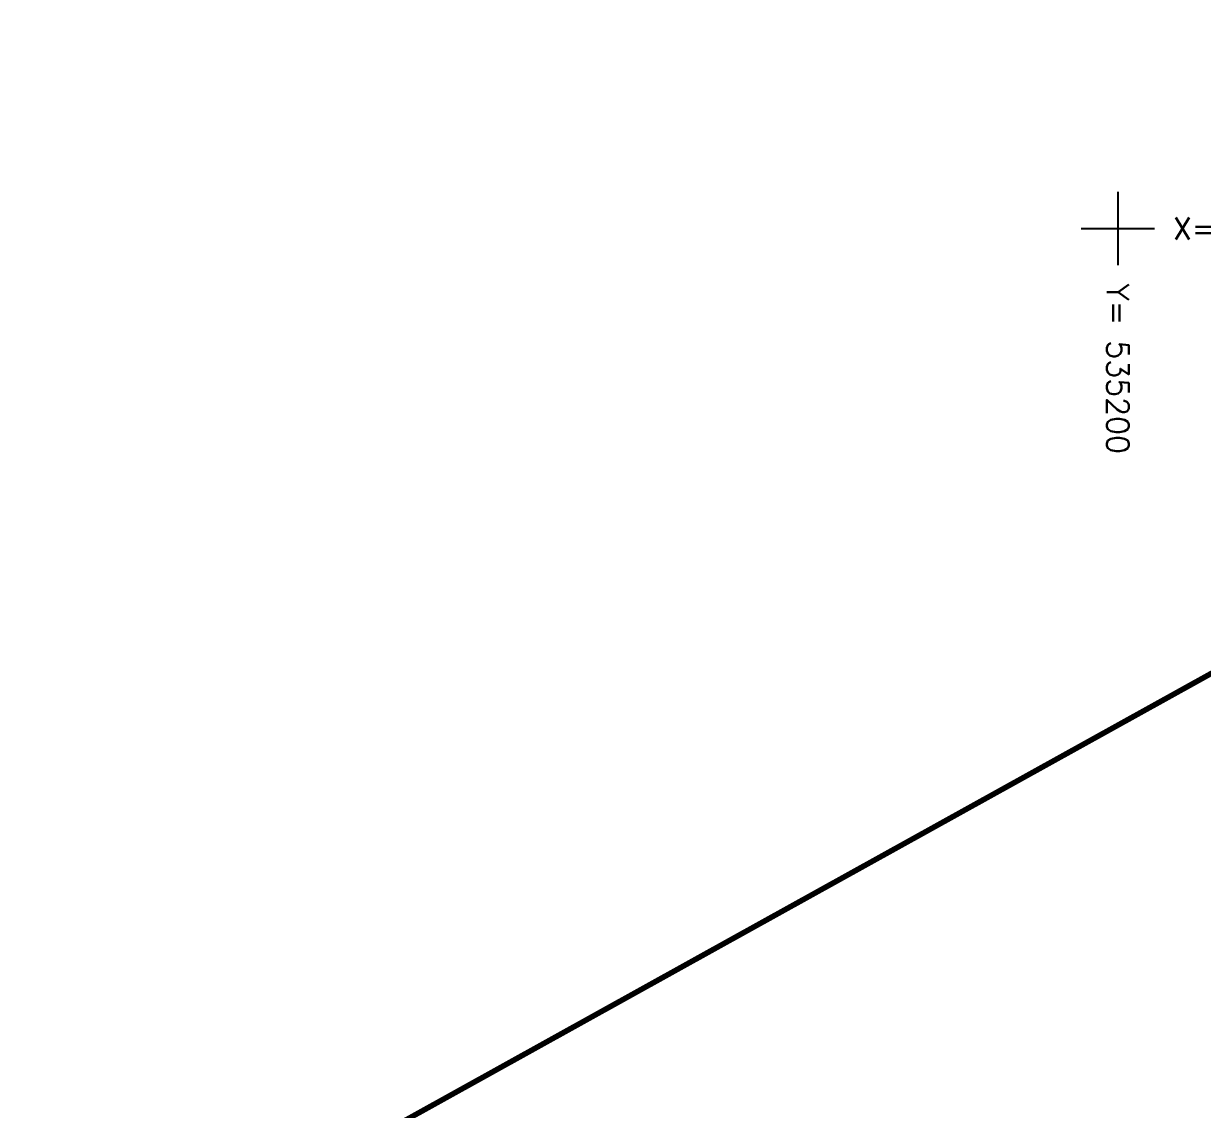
# Model space of a CAD drawing. Header units: metres. Extents: x 751 to 535790, y 161 to 6579518.
# Drawn here: x 535140.5 to 535204.7, y 6578752 to 6578811.1 of the extents above; entities that cross this region are included whole.
import ezdxf
from ezdxf.enums import TextEntityAlignment as Align

# ---------------------------------------------------------------- set-up
doc = ezdxf.new("R2010")
doc.units = ezdxf.units.M
doc.linetypes.add('13132-geo$0$KATASTRIPIIR', pattern=[0.02, 0.01, 0.01])
doc.layers.get('0').update_dxf_attribs({"lineweight": 9})
doc.layers.add('-GEODEESIA', color=7, linetype='Continuous', lineweight=9)
doc.layers.add('DP_KR-olemasolev', color=36, linetype='Continuous', lineweight=9)
doc.layers.add('13132-geo$0$PIIR', color=7, linetype='Continuous')
doc.layers.add('13132-geo$0$vork', color=7, linetype='Continuous')
doc.styles.add('13132-geo$0$romans', font='romans.shx', dxfattribs={"height": 0.7})

# ---------------------------------------------------------------- blocks, each defined once
blk = doc.blocks.new('13132-geo$0$VKORIS')
at = {"color": 0, "linetype": 'Continuous'}
for p, q in [((0, 4), (0, -4)), ((-4, 0), (4, 0))]:
    blk.add_line(p, q, dxfattribs=at)
blk = doc.blocks.new('13132-geo')
at = {"layer": '13132-geo$0$PIIR', "linetype": '13132-geo$0$KATASTRIPIIR', "lineweight": 0, "ltscale": 0.5, "flags": 128}
blk.add_lwpolyline([(532578.52, 6577255.16), (532598.82, 6577218.16), (533150.96, 6577538.17), (533539.46, 6577764.43), (533548.1, 6577769.46), (533555.02, 6577773.48), (533732.64, 6577876.68), (533814.89, 6577924.47), (533901.36, 6577974.71), (533987.84, 6578024.95), (534071.05, 6578073.3), (534072.04, 6578071.64), (534161.67, 6578123.42), (534245.29, 6578171.73), (534320.1, 6578214.95), (534326.95, 6578219.28), (534536.11, 6578340.71), (534541.46, 6578331.5), (534643.93, 6578390.96), (534799.24, 6578480.5), (534813.04, 6578456.16), (534900.82, 6578505.94), (534945.38, 6578531.21), (534938.38, 6578544.41), (534981.47, 6578570.2), (535035.47, 6578600.49), (535064.34, 6578616.68), (535051.6, 6578638.9), (535116.82, 6578675.75), (535203.59, 6578724.99), (535237.09, 6578745.4), (535262.28, 6578761.78), (535283.29, 6578776.02), (535306.57, 6578793.07), (535332.94, 6578813.49), (535351.11, 6578828.43), (535360.61, 6578814.9), (535433.13, 6578912.93), (535467.57, 6578969.34), (535479, 6578983.11), (535513.98, 6579029.28), (535561.29, 6579092.49), (535630.21, 6579219.02), (535646.75, 6579264.23), (535656.62, 6579295.65), (535665.43, 6579327.15), (535677.58, 6579380.08), (535683, 6579412.43), (535693.2, 6579488.29), (535694.29, 6579496.41), (535651.63, 6579503.54), (535649.85, 6579493.9), (535649.27, 6579490.81), (535648.1, 6579477.82), (535641.8, 6579442.63), (535640.7, 6579431.48), (535638.52, 6579422.03), (535636.76, 6579414.4), (535632.03, 6579397.27), (535617.71, 6579332.52), (535608.21, 6579299.92), (535600.93, 6579275.88), (535598.75, 6579273.66), (535591.43, 6579262.16), (535585.25, 6579238.95), (535579.76, 6579218.36), (535567.03, 6579221.08), (535554.91, 6579180.93), (535561.04, 6579179.24), (535539.9, 6579139.71), (535522.83, 6579112.38), (535517.33, 6579115.59), (535509.41, 6579101.97), (535501.84, 6579088.75), (535486.83, 6579062.81), (535471.08, 6579035.5), (535454.44, 6579010.96), (535446.09, 6579012.38), (535435.31, 6578993.75), (535416.12, 6578985.34), (535404.56, 6578937.92), (535379.09, 6578914.82), (535348.48, 6578883.94), (535342.36, 6578877.8), (535316.31, 6578855.51), (535236.86, 6578794.12), (535233.29, 6578791.43), (535207.5, 6578777.14), (535178.14, 6578760.87), (535156.25, 6578748.73), (535125.02, 6578731.4), (535102.13, 6578716.6), (535075.38, 6578701.36), (535028.34, 6578676.42), (535009.57, 6578709.56), (535008.99, 6578709.23), (534938.5, 6578670.35), (534890.85, 6578643.32), (534875.77, 6578634.78), (534880, 6578627.36), (534684.5, 6578515.96), (534693.24, 6578500.93), (534632.5, 6578466.07), (534631.63, 6578459.56), (534515.83, 6578383.58), (534472.35, 6578358.66), (533785.18, 6577967.75), (533782.43, 6577966.18), (533556.42, 6577820.95), (533536.52, 6577809.47), (533532.19, 6577806.97), (533173.58, 6577599.97), (533168.38, 6577596.97), (532991.84, 6577495.07), (532599.52, 6577267.35)], close=True, dxfattribs=at)
at = {"layer": '13132-geo$0$vork', "ltscale": 0.5, "xscale": 0.5, "yscale": 0.5, "zscale": 0.5}
blk.add_blockref('13132-geo$0$VKORIS', (535200, 6578800), dxfattribs=at)
at = {"layer": '13132-geo$0$vork', "ltscale": 0.5, "style": '13132-geo$0$romans'}
blk.add_text('X= 6578800', height=1.2, dxfattribs=at).set_placement((535203, 6578800), align=Align.MIDDLE_LEFT)
blk.add_text('Y= 535200', height=1.2, rotation=270, dxfattribs=at).set_placement((535200, 6578797), align=Align.MIDDLE_LEFT)

msp = doc.modelspace()

# ---------------------------------------------------------------- linework, layer by layer
at = {"layer": 'DP_KR-olemasolev', "ltscale": 0.5, "const_width": 0.3, "flags": 128}
msp.add_lwpolyline([(535416.12, 6578985.34), (535404.56, 6578937.92), (535379.09, 6578914.82), (535348.48, 6578883.94), (535342.36, 6578877.8), (535316.31, 6578855.51), (535236.86, 6578794.12), (535233.29, 6578791.43), (535207.5, 6578777.14), (535178.14, 6578760.87), (535156.25, 6578748.73), (535125.02, 6578731.4), (535102.13, 6578716.6), (535075.38, 6578701.36), (535028.34, 6578676.42), (535009.57, 6578709.56), (535008.99, 6578709.23), (534938.5, 6578670.35), (534890.85, 6578643.32), (534875.77, 6578634.78), (534880, 6578627.36), (534684.5, 6578515.96), (534693.24, 6578500.93), (534632.5, 6578466.07)], dxfattribs=at)

# ---------------------------------------------------------------- block references
at = {"layer": '-GEODEESIA', "ltscale": 0.5}
msp.add_blockref('13132-geo', (0, 0), dxfattribs=at)

doc.saveas('drawing.dxf')
